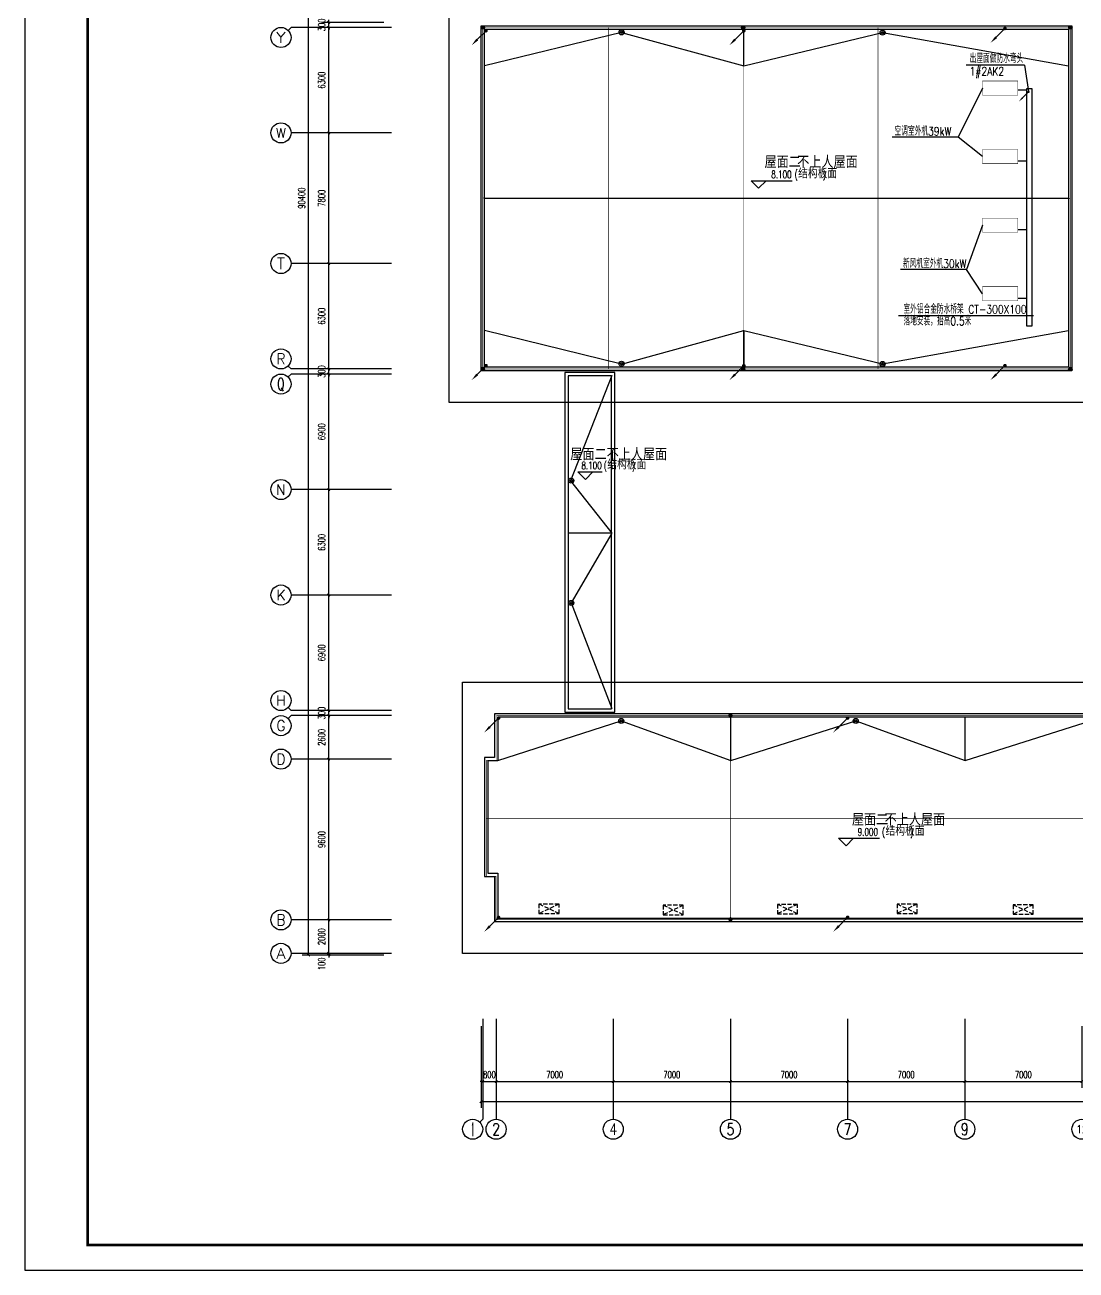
# Model space of a CAD drawing. Extents: x 0 to 302064749, y -59725395 to 1524223.
# Drawn here: x 2031892 to 2094695, y 1140473 to 1214837 of the extents above; entities that cross this region are included whole.
import ezdxf
from ezdxf.enums import TextEntityAlignment as Align

# ---------------------------------------------------------------- set-up
doc = ezdxf.new("R2010")
doc.units = 0
doc.header["$LTSCALE"] = 1000
doc.linetypes.add('DASH', pattern=[0.35, 0.25, -0.1])
for name, color, linetype in [('0-底图', 7, 'Continuous'), ('AXIS', 3, 'Continuous'), ('AXIS_TEXT', 7, 'Continuous'), ('BTTK', 7, 'Continuous'), ('BZ', 7, 'Continuous'), ('CABLETRAY', 4, 'Continuous'), ('DIM-动力', 3, 'Continuous'), ('DIM_ELEV', 3, 'Continuous'), ('EQUIP-动力', 3, 'Continuous'), ('EQUIP-箱柜', 3, 'Continuous'), ('LWIRE', 4, 'Continuous'), ('PUB_TEXT', 7, 'Continuous'), ('PUB_TITLE', 4, 'Continuous'), ('WIRE-接地', 4, 'Continuous'), ('WIRE-照明', 6, 'Continuous'), ('WIRE-避雷', 4, 'Continuous'), ('排水', 153, 'Continuous'), ('看线', 30, 'Continuous'), ('空调外机', 211, 'Continuous')]:
    doc.layers.add(name, color=color, linetype=linetype)
doc.styles.add('_TCH_AXIS', font='COMPLEX', dxfattribs={"bigfont": 'GBCBIG'})
doc.styles.add('_TCH_DIM', font='SIMPLEX', dxfattribs={"width": 0.8, "height": 5, "bigfont": 'HZTXT'})
doc.styles.add('_TEL_DIM', font='simplex.shx', dxfattribs={"width": 0.8, "height": 3.5, "bigfont": 'gbcbig.shx'})
doc.styles.add('A_DIM_T3', font='simplex.shx', dxfattribs={"width": 0.7, "bigfont": 'gbcbig.shx'})
doc.styles.add('COMPLEX', font='COMPLEX')
doc.styles.add('HZ(TK)', font='geniso.shx', dxfattribs={"width": 0.9, "bigfont": 'hztxt.shx'})
doc.styles.get("Standard").update_dxf_attribs({"font": 'geniso.shx', "bigfont": 'hztxt.shx'})
doc.styles.add('TG_LINETYPE', font='simplex.shx', dxfattribs={"width": 0.8, "height": 4.5, "bigfont": 'gbcbig.shx'})
doc.styles.add('TG_LINETYPE_THUND', font='simplex.shx', dxfattribs={"width": 0.8, "height": 5.5, "bigfont": 'gbcbig.shx'})
doc.linetypes.add('TG_×', pattern='A,2,0,["×",TG_LINETYPE_THUND,S=0.1,R=0,X=-0.23,Y=-0.21],0', length=2)
doc.linetypes.add('TG_接地', pattern='A,0.75,0,["/",TG_LINETYPE,S=0.05,R=-8.594367,X=-0.1,Y=-0.045],0.65,-0.13,0.13,-0.13', length=2)
doc.dimstyles.new('_TCH_ARCH&&150', dxfattribs={"dimtxt": 420, "dimasz": 150, "dimexe": 375, "dimexo": 450, "dimgap": 202.5, "dimtad": 1, "dimdec": 0, "dimzin": 0, "dimdsep": 46, "dimtxsty": 'A_DIM_T3', "dimblk": 'ARCHTICK', "dimcen": 0.09, "dimclrt": 7, "dimazin": 2, "dimtfac": 1, "dimtdec": 0, "dimtix": 1, "dimtmove": 2, "dimatfit": 3, "dimfxl": 150, "dimtolj": 1, "dimtzin": 0, "dimarcsym": 0})

# ---------------------------------------------------------------- blocks, each defined once
blk = doc.blocks.new('vhtemplate_2020年新竖式图框_A0')
at = {"layer": 'PUB_TITLE', "color": 7}
blk.add_lwpolyline([(0, 0), (1189, 0), (1189, 841), (0, 841)], close=True, dxfattribs=at)
at = {"layer": 'PUB_TITLE', "const_width": 1}
blk.add_lwpolyline([(25, 10), (1179, 10), (1179, 831), (25, 831)], close=True, dxfattribs=at)
at = {"layer": 'BTTK', "color": 4, "style": 'HZ(TK)', "width": 0.9}
for tag, p in [('合作单位', (1144, 743.5)), ('建设单位', (1144, 209.5)), ('工程名称', (1144, 176.5)), ('子项名称', (1154, 160)), ('图纸名称', (1144, 141))]:
    blk.add_attdef(tag, text='', height=3.5, dxfattribs=at).set_placement(p, align=Align.MIDDLE_CENTER)
for tag, p in [('注册证书号', (1156.5, 309.01)), ('注册印章号', (1156.5, 301.01)), ('设计号', (1154, 193)), ('图别', (1137.75, 34)), ('图号', (1170.25, 34)), ('版本号', (1137.75, 26)), ('日期', (1170.25, 26))]:
    blk.add_attdef(tag, text='', height=3.5, dxfattribs=at).set_placement(p, align=Align.MIDDLE)
blk = doc.blocks.new('$TelecSys$00000080')
for p, q in [((-0.7, -0.7), (0, 0)), ((0.104, 0.104), (0.104, 0.104)), ((-0.104, -0.104), (-0.104, -0.104))]:
    blk.add_line(p, q)
at = {"const_width": 0.142}
blk.add_lwpolyline([(0.071, 0, 1), (-0.071, 0, 1)], format="xyb", close=True, dxfattribs=at)
blk.add_solid([(-0.63, -0.77), (-0.77, -0.63), (-1.15, -1.15)])
at = {"width": 0.8, "flags": 9}
blk.add_attdef('A', (0, 0), '', height=0.00002, rotation=180, dxfattribs=at)
blk = doc.blocks.new('$TelecSys$00000079')
for p, q in [((0.7, 0.7), (0, 0)), ((0.104, 0.104), (0.104, 0.104)), ((-0.104, -0.104), (-0.104, -0.104))]:
    blk.add_line(p, q)
at = {"const_width": 0.142}
blk.add_lwpolyline([(-0.071, 0, 1), (0.071, 0, 1)], format="xyb", close=True, dxfattribs=at)
blk.add_solid([(0.63, 0.77), (0.77, 0.63), (1.15, 1.15)])
at = {"width": 0.8, "flags": 9}
blk.add_attdef('A', (0, 0), '', height=0.00002, dxfattribs=at)
blk = doc.blocks.new('$equip_U$00000192(DESKTOP-1KLGLJ7)')
blk.add_circle((0, 0), 0.208)
blk.add_point((0, 0))
for points in [[(-0.18, 0.1), (0.18, 0.1), (-0.21, 0), (0.21, 0)], [(-0.18, -0.1), (0.18, -0.1), (-0.21, 0), (0.21, 0)], [(-0.1, 0.18), (0.1, 0.18), (-0.18, 0.1), (0.18, 0.1)], [(0, 0.21), (0, 0.21), (-0.1, 0.18), (0.1, 0.18)], [(-0.1, -0.18), (0.1, -0.18), (-0.18, -0.1), (0.18, -0.1)], [(0, -0.21), (0, -0.21), (-0.1, -0.18), (0.1, -0.18)]]:
    blk.add_solid(points)
at = {"color": 7, "style": '_TEL_DIM', "flags": 1}
blk.add_attdef('A', text='', height=0.00002, dxfattribs=at).set_placement((0, 0), align=Align.MIDDLE_CENTER)
blk = doc.blocks.new('np')
at = {"layer": '排水'}
for radius in [150, 75]:
    blk.add_circle((345955, 781714), radius, dxfattribs=at)
blk = doc.blocks.new('_AXISO')
blk.add_circle((0, 0), 0.5)
at = {"layer": 'AXIS_TEXT', "style": 'COMPLEX', "width": 1.041667}
blk.add_attdef('A', text='', height=0.56, dxfattribs=at).set_placement((-0.25, -0.28), (0.25, -0.28), align=Align.FIT)
blk = doc.blocks.new('_ArchTick')
at = {"color": 0, "linetype": 'ByBlock', "const_width": 0.4}
blk.add_lwpolyline([(-0.5, -0.5), (0.5, 0.5)], dxfattribs=at)
blk = doc.blocks.new('*D705')
at = {"layer": 'AXIS', "color": 0, "lineweight": -2, "transparency": 16777216}
for p, q in [((1061746, -323890), (1061746, -328765)), ((1172946, -323890), (1172946, -328765)), ((1061746, -328390), (1172946, -328390))]:
    blk.add_line(p, q, dxfattribs=at)
at = {"layer": 'Defpoints', "color": 0, "transparency": 16777216}
for p in [(1061746, -323440), (1172946, -323440), (1172946, -328390)]:
    blk.add_point(p, dxfattribs=at)
at = {"layer": 'AXIS', "color": 0, "lineweight": -2, "transparency": 16777216, "xscale": 150, "yscale": 150, "zscale": 150, "rotation": 180}
blk.add_blockref('_ArchTick', (1061746, -328390), dxfattribs=at)
at = {"layer": 'AXIS', "color": 0, "lineweight": -2, "transparency": 16777216, "xscale": 150, "yscale": 150, "zscale": 150}
blk.add_blockref('_ArchTick', (1172946, -328390), dxfattribs=at)
at = {"layer": 'AXIS', "color": 7, "transparency": 16777216, "insert": (1117346, -327978), "char_height": 420, "attachment_point": 5, "style": 'A_DIM_T3'}
blk.add_mtext('\\A1;111200', dxfattribs=at)
blk = doc.blocks.new('*D707')
at = {"layer": 'AXIS', "color": 0, "lineweight": -2, "transparency": 16777216}
for p, q in [((1055944, -319536), (1052269, -319536)), ((1055944, -319636), (1052269, -319636)), ((1052644, -319536), (1052644, -319386)), ((1052644, -319636), (1052644, -319536)), ((1052644, -319636), (1052644, -319786))]:
    blk.add_line(p, q, dxfattribs=at)
at = {"layer": 'Defpoints', "color": 0, "transparency": 16777216}
for p in [(1052644, -319536), (1056394, -319536), (1056394, -319636)]:
    blk.add_point(p, dxfattribs=at)
at = {"layer": 'AXIS', "color": 0, "lineweight": -2, "transparency": 16777216, "xscale": 150, "yscale": 150, "zscale": 150}
for p, rotation in [((1052644, -319536), 270), ((1052644, -319636), 90)]:
    blk.add_blockref('_ArchTick', p, dxfattribs=dict(at, rotation=rotation))
at = {"layer": 'AXIS', "color": 7, "transparency": 16777216, "insert": (1052232, -320161), "char_height": 420, "attachment_point": 5, "rotation": 90, "style": 'A_DIM_T3'}
blk.add_mtext('\\A1;100', dxfattribs=at)
blk = doc.blocks.new('*D708')
at = {"layer": 'AXIS', "color": 0, "lineweight": -2, "transparency": 16777216}
for p, q in [((1055944, -317536), (1052269, -317536)), ((1052644, -319536), (1052644, -317536)), ((1055944, -319536), (1052269, -319536))]:
    blk.add_line(p, q, dxfattribs=at)
at = {"layer": 'Defpoints', "color": 0, "transparency": 16777216}
for p in [(1052644, -317536), (1056394, -317536), (1056394, -319536)]:
    blk.add_point(p, dxfattribs=at)
at = {"layer": 'AXIS', "color": 0, "lineweight": -2, "transparency": 16777216, "xscale": 150, "yscale": 150, "zscale": 150}
for p, rotation in [((1052644, -317536), 90), ((1052644, -319536), 270)]:
    blk.add_blockref('_ArchTick', p, dxfattribs=dict(at, rotation=rotation))
at = {"layer": 'AXIS', "color": 7, "transparency": 16777216, "insert": (1052232, -318536), "char_height": 420, "attachment_point": 5, "rotation": 90, "style": 'A_DIM_T3'}
blk.add_mtext('\\A1;2000', dxfattribs=at)
blk = doc.blocks.new('*D709')
at = {"layer": 'AXIS', "color": 0, "lineweight": -2, "transparency": 16777216}
for p, q in [((1055944, -307936), (1052269, -307936)), ((1052644, -317536), (1052644, -307936)), ((1055944, -317536), (1052269, -317536))]:
    blk.add_line(p, q, dxfattribs=at)
at = {"layer": 'Defpoints', "color": 0, "transparency": 16777216}
for p in [(1052644, -307936), (1056394, -307936), (1056394, -317536)]:
    blk.add_point(p, dxfattribs=at)
at = {"layer": 'AXIS', "color": 0, "lineweight": -2, "transparency": 16777216, "xscale": 150, "yscale": 150, "zscale": 150}
for p, rotation in [((1052644, -307936), 90), ((1052644, -317536), 270)]:
    blk.add_blockref('_ArchTick', p, dxfattribs=dict(at, rotation=rotation))
at = {"layer": 'AXIS', "color": 7, "transparency": 16777216, "insert": (1052232, -312736), "char_height": 420, "attachment_point": 5, "rotation": 90, "style": 'A_DIM_T3'}
blk.add_mtext('\\A1;9600', dxfattribs=at)
blk = doc.blocks.new('*D710')
at = {"layer": 'AXIS', "color": 0, "lineweight": -2, "transparency": 16777216}
for p, q in [((1055944, -305336), (1052269, -305336)), ((1052644, -307936), (1052644, -305336)), ((1055944, -307936), (1052269, -307936))]:
    blk.add_line(p, q, dxfattribs=at)
at = {"layer": 'Defpoints', "color": 0, "transparency": 16777216}
for p in [(1052644, -305336), (1056394, -305336), (1056394, -307936)]:
    blk.add_point(p, dxfattribs=at)
at = {"layer": 'AXIS', "color": 0, "lineweight": -2, "transparency": 16777216, "xscale": 150, "yscale": 150, "zscale": 150}
for p, rotation in [((1052644, -305336), 90), ((1052644, -307936), 270)]:
    blk.add_blockref('_ArchTick', p, dxfattribs=dict(at, rotation=rotation))
at = {"layer": 'AXIS', "color": 7, "transparency": 16777216, "insert": (1052232, -306636), "char_height": 420, "attachment_point": 5, "rotation": 90, "style": 'A_DIM_T3'}
blk.add_mtext('\\A1;2600', dxfattribs=at)
blk = doc.blocks.new('*D711')
at = {"layer": 'AXIS', "color": 0, "lineweight": -2, "transparency": 16777216}
for p, q in [((1052644, -305036), (1052644, -304886)), ((1055944, -305036), (1052269, -305036)), ((1055944, -305336), (1052269, -305336)), ((1052644, -305336), (1052644, -305036)), ((1052644, -305336), (1052644, -305486))]:
    blk.add_line(p, q, dxfattribs=at)
at = {"layer": 'Defpoints', "color": 0, "transparency": 16777216}
for p in [(1052644, -305036), (1056394, -305036), (1056394, -305336)]:
    blk.add_point(p, dxfattribs=at)
at = {"layer": 'AXIS', "color": 0, "lineweight": -2, "transparency": 16777216, "xscale": 150, "yscale": 150, "zscale": 150}
for p, rotation in [((1052644, -305036), 270), ((1052644, -305336), 90)]:
    blk.add_blockref('_ArchTick', p, dxfattribs=dict(at, rotation=rotation))
at = {"layer": 'AXIS', "color": 7, "transparency": 16777216, "insert": (1052232, -305186), "char_height": 420, "attachment_point": 5, "rotation": 90, "style": 'A_DIM_T3'}
blk.add_mtext('\\A1;300', dxfattribs=at)
blk = doc.blocks.new('*D712')
at = {"layer": 'AXIS', "color": 0, "lineweight": -2, "transparency": 16777216}
for p, q in [((1055944, -298136), (1052269, -298136)), ((1052644, -305036), (1052644, -298136)), ((1055944, -305036), (1052269, -305036))]:
    blk.add_line(p, q, dxfattribs=at)
at = {"layer": 'Defpoints', "color": 0, "transparency": 16777216}
for p in [(1052644, -298136), (1056394, -298136), (1056394, -305036)]:
    blk.add_point(p, dxfattribs=at)
at = {"layer": 'AXIS', "color": 0, "lineweight": -2, "transparency": 16777216, "xscale": 150, "yscale": 150, "zscale": 150}
for p, rotation in [((1052644, -298136), 90), ((1052644, -305036), 270)]:
    blk.add_blockref('_ArchTick', p, dxfattribs=dict(at, rotation=rotation))
at = {"layer": 'AXIS', "color": 7, "transparency": 16777216, "insert": (1052232, -301586), "char_height": 420, "attachment_point": 5, "rotation": 90, "style": 'A_DIM_T3'}
blk.add_mtext('\\A1;6900', dxfattribs=at)
blk = doc.blocks.new('*D713')
at = {"layer": 'AXIS', "color": 0, "lineweight": -2, "transparency": 16777216}
for p, q in [((1055944, -291836), (1052269, -291836)), ((1052644, -298136), (1052644, -291836)), ((1055944, -298136), (1052269, -298136))]:
    blk.add_line(p, q, dxfattribs=at)
at = {"layer": 'Defpoints', "color": 0, "transparency": 16777216}
for p in [(1052644, -291836), (1056394, -291836), (1056394, -298136)]:
    blk.add_point(p, dxfattribs=at)
at = {"layer": 'AXIS', "color": 0, "lineweight": -2, "transparency": 16777216, "xscale": 150, "yscale": 150, "zscale": 150}
for p, rotation in [((1052644, -291836), 90), ((1052644, -298136), 270)]:
    blk.add_blockref('_ArchTick', p, dxfattribs=dict(at, rotation=rotation))
at = {"layer": 'AXIS', "color": 7, "transparency": 16777216, "insert": (1052232, -294986), "char_height": 420, "attachment_point": 5, "rotation": 90, "style": 'A_DIM_T3'}
blk.add_mtext('\\A1;6300', dxfattribs=at)
blk = doc.blocks.new('*D714')
at = {"layer": 'AXIS', "color": 0, "lineweight": -2, "transparency": 16777216}
for p, q in [((1055944, -284936), (1052269, -284936)), ((1052644, -291836), (1052644, -284936)), ((1055944, -291836), (1052269, -291836))]:
    blk.add_line(p, q, dxfattribs=at)
at = {"layer": 'Defpoints', "color": 0, "transparency": 16777216}
for p in [(1052644, -284936), (1056394, -284936), (1056394, -291836)]:
    blk.add_point(p, dxfattribs=at)
at = {"layer": 'AXIS', "color": 0, "lineweight": -2, "transparency": 16777216, "xscale": 150, "yscale": 150, "zscale": 150}
for p, rotation in [((1052644, -284936), 90), ((1052644, -291836), 270)]:
    blk.add_blockref('_ArchTick', p, dxfattribs=dict(at, rotation=rotation))
at = {"layer": 'AXIS', "color": 7, "transparency": 16777216, "insert": (1052232, -288386), "char_height": 420, "attachment_point": 5, "rotation": 90, "style": 'A_DIM_T3'}
blk.add_mtext('\\A1;6900', dxfattribs=at)
blk = doc.blocks.new('*D715')
at = {"layer": 'AXIS', "color": 0, "lineweight": -2, "transparency": 16777216}
for p, q in [((1055944, -284636), (1052269, -284636)), ((1052644, -284636), (1052644, -284486)), ((1052644, -284936), (1052644, -284636)), ((1055944, -284936), (1052269, -284936)), ((1052644, -284936), (1052644, -285086))]:
    blk.add_line(p, q, dxfattribs=at)
at = {"layer": 'Defpoints', "color": 0, "transparency": 16777216}
for p in [(1052644, -284636), (1056394, -284636), (1056394, -284936)]:
    blk.add_point(p, dxfattribs=at)
at = {"layer": 'AXIS', "color": 0, "lineweight": -2, "transparency": 16777216, "xscale": 150, "yscale": 150, "zscale": 150}
for p, rotation in [((1052644, -284636), 270), ((1052644, -284936), 90)]:
    blk.add_blockref('_ArchTick', p, dxfattribs=dict(at, rotation=rotation))
at = {"layer": 'AXIS', "color": 7, "transparency": 16777216, "insert": (1052232, -284786), "char_height": 420, "attachment_point": 5, "rotation": 90, "style": 'A_DIM_T3'}
blk.add_mtext('\\A1;300', dxfattribs=at)
blk = doc.blocks.new('*D716')
at = {"layer": 'AXIS', "color": 0, "lineweight": -2, "transparency": 16777216}
for p, q in [((1055944, -278336), (1052269, -278336)), ((1052644, -284636), (1052644, -278336)), ((1055944, -284636), (1052269, -284636))]:
    blk.add_line(p, q, dxfattribs=at)
at = {"layer": 'Defpoints', "color": 0, "transparency": 16777216}
for p in [(1052644, -278336), (1056394, -278336), (1056394, -284636)]:
    blk.add_point(p, dxfattribs=at)
at = {"layer": 'AXIS', "color": 0, "lineweight": -2, "transparency": 16777216, "xscale": 150, "yscale": 150, "zscale": 150}
for p, rotation in [((1052644, -278336), 90), ((1052644, -284636), 270)]:
    blk.add_blockref('_ArchTick', p, dxfattribs=dict(at, rotation=rotation))
at = {"layer": 'AXIS', "color": 7, "transparency": 16777216, "insert": (1052232, -281486), "char_height": 420, "attachment_point": 5, "rotation": 90, "style": 'A_DIM_T3'}
blk.add_mtext('\\A1;6300', dxfattribs=at)
blk = doc.blocks.new('*D717')
at = {"layer": 'AXIS', "color": 0, "lineweight": -2, "transparency": 16777216}
for p, q in [((1055944, -270536), (1052269, -270536)), ((1052644, -278336), (1052644, -270536)), ((1055944, -278336), (1052269, -278336))]:
    blk.add_line(p, q, dxfattribs=at)
at = {"layer": 'Defpoints', "color": 0, "transparency": 16777216}
for p in [(1052644, -270536), (1056394, -270536), (1056394, -278336)]:
    blk.add_point(p, dxfattribs=at)
at = {"layer": 'AXIS', "color": 0, "lineweight": -2, "transparency": 16777216, "xscale": 150, "yscale": 150, "zscale": 150}
for p, rotation in [((1052644, -270536), 90), ((1052644, -278336), 270)]:
    blk.add_blockref('_ArchTick', p, dxfattribs=dict(at, rotation=rotation))
at = {"layer": 'AXIS', "color": 7, "transparency": 16777216, "insert": (1052232, -274436), "char_height": 420, "attachment_point": 5, "rotation": 90, "style": 'A_DIM_T3'}
blk.add_mtext('\\A1;7800', dxfattribs=at)
blk = doc.blocks.new('*D718')
at = {"layer": 'AXIS', "color": 0, "lineweight": -2, "transparency": 16777216}
for p, q in [((1055944, -264236), (1052269, -264236)), ((1052644, -270536), (1052644, -264236)), ((1055944, -270536), (1052269, -270536))]:
    blk.add_line(p, q, dxfattribs=at)
at = {"layer": 'Defpoints', "color": 0, "transparency": 16777216}
for p in [(1052644, -264236), (1056394, -264236), (1056394, -270536)]:
    blk.add_point(p, dxfattribs=at)
at = {"layer": 'AXIS', "color": 0, "lineweight": -2, "transparency": 16777216, "xscale": 150, "yscale": 150, "zscale": 150}
for p, rotation in [((1052644, -264236), 90), ((1052644, -270536), 270)]:
    blk.add_blockref('_ArchTick', p, dxfattribs=dict(at, rotation=rotation))
at = {"layer": 'AXIS', "color": 7, "transparency": 16777216, "insert": (1052232, -267386), "char_height": 420, "attachment_point": 5, "rotation": 90, "style": 'A_DIM_T3'}
blk.add_mtext('\\A1;6300', dxfattribs=at)
blk = doc.blocks.new('*D719')
at = {"layer": 'AXIS', "color": 0, "lineweight": -2, "transparency": 16777216}
for p, q in [((1055944, -263936), (1052269, -263936)), ((1052644, -263936), (1052644, -263786)), ((1052644, -264236), (1052644, -263936)), ((1055944, -264236), (1052269, -264236)), ((1052644, -264236), (1052644, -264386))]:
    blk.add_line(p, q, dxfattribs=at)
at = {"layer": 'Defpoints', "color": 0, "transparency": 16777216}
for p in [(1052644, -263936), (1056394, -263936), (1056394, -264236)]:
    blk.add_point(p, dxfattribs=at)
at = {"layer": 'AXIS', "color": 0, "lineweight": -2, "transparency": 16777216, "xscale": 150, "yscale": 150, "zscale": 150}
for p, rotation in [((1052644, -263936), 270), ((1052644, -264236), 90)]:
    blk.add_blockref('_ArchTick', p, dxfattribs=dict(at, rotation=rotation))
at = {"layer": 'AXIS', "color": 7, "transparency": 16777216, "insert": (1052232, -264086), "char_height": 420, "attachment_point": 5, "rotation": 90, "style": 'A_DIM_T3'}
blk.add_mtext('\\A1;300', dxfattribs=at)
blk = doc.blocks.new('*D729')
at = {"layer": 'AXIS', "color": 0, "lineweight": -2, "transparency": 16777216}
for p, q in [((1055944, -229236), (1051069, -229236)), ((1051444, -319636), (1051444, -229236)), ((1055944, -319636), (1051069, -319636))]:
    blk.add_line(p, q, dxfattribs=at)
at = {"layer": 'Defpoints', "color": 0, "transparency": 16777216}
for p in [(1051444, -229236), (1056394, -229236), (1056394, -319636)]:
    blk.add_point(p, dxfattribs=at)
at = {"layer": 'AXIS', "color": 0, "lineweight": -2, "transparency": 16777216, "xscale": 150, "yscale": 150, "zscale": 150}
for p, rotation in [((1051444, -229236), 90), ((1051444, -319636), 270)]:
    blk.add_blockref('_ArchTick', p, dxfattribs=dict(at, rotation=rotation))
at = {"layer": 'AXIS', "color": 7, "transparency": 16777216, "insert": (1051032, -274436), "char_height": 420, "attachment_point": 5, "rotation": 90, "style": 'A_DIM_T3'}
blk.add_mtext('\\A1;90400', dxfattribs=at)
blk = doc.blocks.new('*D754')
at = {"layer": 'AXIS', "color": 0, "lineweight": -2, "transparency": 16777216}
for p, q in [((1061846, -323890), (1061846, -327565)), ((1062646, -323890), (1062646, -327565)), ((1061846, -327190), (1061696, -327190)), ((1061846, -327190), (1062646, -327190)), ((1062646, -327190), (1062796, -327190))]:
    blk.add_line(p, q, dxfattribs=at)
at = {"layer": 'Defpoints', "color": 0, "transparency": 16777216}
for p in [(1061846, -323440), (1062646, -323440), (1062646, -327190)]:
    blk.add_point(p, dxfattribs=at)
at = {"layer": 'AXIS', "color": 0, "lineweight": -2, "transparency": 16777216, "xscale": 150, "yscale": 150, "zscale": 150}
blk.add_blockref('_ArchTick', (1061846, -327190), dxfattribs=at)
at = {"layer": 'AXIS', "color": 0, "lineweight": -2, "transparency": 16777216, "xscale": 150, "yscale": 150, "zscale": 150, "rotation": 180}
blk.add_blockref('_ArchTick', (1062646, -327190), dxfattribs=at)
at = {"layer": 'AXIS', "color": 7, "transparency": 16777216, "insert": (1062246, -326778), "char_height": 420, "attachment_point": 5, "style": 'A_DIM_T3'}
blk.add_mtext('\\A1;800', dxfattribs=at)
blk = doc.blocks.new('*D755')
at = {"layer": 'AXIS', "color": 0, "lineweight": -2, "transparency": 16777216}
for p, q in [((1062646, -323890), (1062646, -327565)), ((1069646, -323890), (1069646, -327565)), ((1062646, -327190), (1069646, -327190))]:
    blk.add_line(p, q, dxfattribs=at)
at = {"layer": 'Defpoints', "color": 0, "transparency": 16777216}
for p in [(1062646, -323440), (1069646, -323440), (1069646, -327190)]:
    blk.add_point(p, dxfattribs=at)
at = {"layer": 'AXIS', "color": 0, "lineweight": -2, "transparency": 16777216, "xscale": 150, "yscale": 150, "zscale": 150, "rotation": 180}
blk.add_blockref('_ArchTick', (1062646, -327190), dxfattribs=at)
at = {"layer": 'AXIS', "color": 0, "lineweight": -2, "transparency": 16777216, "xscale": 150, "yscale": 150, "zscale": 150}
blk.add_blockref('_ArchTick', (1069646, -327190), dxfattribs=at)
at = {"layer": 'AXIS', "color": 7, "transparency": 16777216, "insert": (1066146, -326778), "char_height": 420, "attachment_point": 5, "style": 'A_DIM_T3'}
blk.add_mtext('\\A1;7000', dxfattribs=at)
blk = doc.blocks.new('*D756')
at = {"layer": 'AXIS', "color": 0, "lineweight": -2, "transparency": 16777216}
for p, q in [((1069646, -323890), (1069646, -327565)), ((1076646, -323890), (1076646, -327565)), ((1069646, -327190), (1076646, -327190))]:
    blk.add_line(p, q, dxfattribs=at)
at = {"layer": 'Defpoints', "color": 0, "transparency": 16777216}
for p in [(1069646, -323440), (1076646, -323440), (1076646, -327190)]:
    blk.add_point(p, dxfattribs=at)
at = {"layer": 'AXIS', "color": 0, "lineweight": -2, "transparency": 16777216, "xscale": 150, "yscale": 150, "zscale": 150, "rotation": 180}
blk.add_blockref('_ArchTick', (1069646, -327190), dxfattribs=at)
at = {"layer": 'AXIS', "color": 0, "lineweight": -2, "transparency": 16777216, "xscale": 150, "yscale": 150, "zscale": 150}
blk.add_blockref('_ArchTick', (1076646, -327190), dxfattribs=at)
at = {"layer": 'AXIS', "color": 7, "transparency": 16777216, "insert": (1073146, -326778), "char_height": 420, "attachment_point": 5, "style": 'A_DIM_T3'}
blk.add_mtext('\\A1;7000', dxfattribs=at)
blk = doc.blocks.new('*D757')
at = {"layer": 'AXIS', "color": 0, "lineweight": -2, "transparency": 16777216}
for p, q in [((1076646, -323890), (1076646, -327565)), ((1083646, -323890), (1083646, -327565)), ((1076646, -327190), (1083646, -327190))]:
    blk.add_line(p, q, dxfattribs=at)
at = {"layer": 'Defpoints', "color": 0, "transparency": 16777216}
for p in [(1076646, -323440), (1083646, -323440), (1083646, -327190)]:
    blk.add_point(p, dxfattribs=at)
at = {"layer": 'AXIS', "color": 0, "lineweight": -2, "transparency": 16777216, "xscale": 150, "yscale": 150, "zscale": 150, "rotation": 180}
blk.add_blockref('_ArchTick', (1076646, -327190), dxfattribs=at)
at = {"layer": 'AXIS', "color": 0, "lineweight": -2, "transparency": 16777216, "xscale": 150, "yscale": 150, "zscale": 150}
blk.add_blockref('_ArchTick', (1083646, -327190), dxfattribs=at)
at = {"layer": 'AXIS', "color": 7, "transparency": 16777216, "insert": (1080146, -326778), "char_height": 420, "attachment_point": 5, "style": 'A_DIM_T3'}
blk.add_mtext('\\A1;7000', dxfattribs=at)
blk = doc.blocks.new('*D758')
at = {"layer": 'AXIS', "color": 0, "lineweight": -2, "transparency": 16777216}
for p, q in [((1083646, -323890), (1083646, -327565)), ((1090646, -323890), (1090646, -327565)), ((1083646, -327190), (1090646, -327190))]:
    blk.add_line(p, q, dxfattribs=at)
at = {"layer": 'Defpoints', "color": 0, "transparency": 16777216}
for p in [(1083646, -323440), (1090646, -323440), (1090646, -327190)]:
    blk.add_point(p, dxfattribs=at)
at = {"layer": 'AXIS', "color": 0, "lineweight": -2, "transparency": 16777216, "xscale": 150, "yscale": 150, "zscale": 150, "rotation": 180}
blk.add_blockref('_ArchTick', (1083646, -327190), dxfattribs=at)
at = {"layer": 'AXIS', "color": 0, "lineweight": -2, "transparency": 16777216, "xscale": 150, "yscale": 150, "zscale": 150}
blk.add_blockref('_ArchTick', (1090646, -327190), dxfattribs=at)
at = {"layer": 'AXIS', "color": 7, "transparency": 16777216, "insert": (1087146, -326778), "char_height": 420, "attachment_point": 5, "style": 'A_DIM_T3'}
blk.add_mtext('\\A1;7000', dxfattribs=at)
blk = doc.blocks.new('*D759')
at = {"layer": 'AXIS', "color": 0, "lineweight": -2, "transparency": 16777216}
for p, q in [((1090646, -323890), (1090646, -327565)), ((1097646, -323890), (1097646, -327565)), ((1090646, -327190), (1097646, -327190))]:
    blk.add_line(p, q, dxfattribs=at)
at = {"layer": 'Defpoints', "color": 0, "transparency": 16777216}
for p in [(1090646, -323440), (1097646, -323440), (1097646, -327190)]:
    blk.add_point(p, dxfattribs=at)
at = {"layer": 'AXIS', "color": 0, "lineweight": -2, "transparency": 16777216, "xscale": 150, "yscale": 150, "zscale": 150, "rotation": 180}
blk.add_blockref('_ArchTick', (1090646, -327190), dxfattribs=at)
at = {"layer": 'AXIS', "color": 0, "lineweight": -2, "transparency": 16777216, "xscale": 150, "yscale": 150, "zscale": 150}
blk.add_blockref('_ArchTick', (1097646, -327190), dxfattribs=at)
at = {"layer": 'AXIS', "color": 7, "transparency": 16777216, "insert": (1094146, -326778), "char_height": 420, "attachment_point": 5, "style": 'A_DIM_T3'}
blk.add_mtext('\\A1;7000', dxfattribs=at)
blk = doc.blocks.new('dfhgfhg')
at = {"layer": 'AXIS'}
for p, q in [((1050218.4, -264412), (1050394.2, -264236.2)), ((1056394.2, -264236.2), (1050394.2, -264236.2)), ((1056394.2, -270536.2), (1050394.2, -270536.2)), ((1056394.2, -278336.2), (1050394.2, -278336.2)), ((1050218.4, -284460.5), (1050394.2, -284636.2)), ((1056394.2, -284636.2), (1050394.2, -284636.2)), ((1050218.4, -285112), (1050394.2, -284936.2)), ((1056394.2, -284936.2), (1050394.2, -284936.2)), ((1056394.2, -291836.2), (1050394.2, -291836.2)), ((1056394.2, -298136.2), (1050394.2, -298136.2)), ((1050218.4, -304860.5), (1050394.2, -305036.2)), ((1050218.4, -305512), (1050394.2, -305336.2)), ((1056394.2, -305036.2), (1050394.2, -305036.2)), ((1056394.2, -305336.2), (1050394.2, -305336.2)), ((1056394.2, -307936.2), (1050394.2, -307936.2)), ((1056394.2, -317536.2), (1050394.2, -317536.2)), ((1056394.2, -319536.2), (1050394.2, -319536.2)), ((1061846, -323440.3), (1061846, -329440.3)), ((1062646, -323440.3), (1062646, -329440.3)), ((1069646, -323440.3), (1069646, -329440.3)), ((1076646, -323440.3), (1076646, -329440.3)), ((1083646, -323440.3), (1083646, -329440.3)), ((1090646, -323440.3), (1090646, -329440.3)), ((1061670.2, -329616.1), (1061846, -329440.3))]:
    blk.add_line(p, q, dxfattribs=at)
at = {"layer": 'DIM_ELEV'}
for p, q in [((1078329.8, -273845.3), (1077879.8, -273395.3)), ((1077879.8, -273395.3), (1080330.8, -273395.3)), ((1078329.8, -273845.3), (1078779.8, -273395.3)), ((1067982.2, -291232.2), (1067532.2, -290782.2)), ((1067532.2, -290782.2), (1068988, -290782.2)), ((1067982.2, -291232.2), (1068432.2, -290782.2)), ((1083551.4, -313115.5), (1083101.4, -312665.5)), ((1083101.4, -312665.5), (1085552.4, -312665.5)), ((1083551.4, -313115.5), (1084001.4, -312665.5))]:
    blk.add_line(p, q, dxfattribs=at)
at = {"layer": '排水'}
for p, q in [((1070144.5, -264533.5), (1061946, -266533.5)), ((1070144.5, -264533.5), (1077454.5, -266533.5)), ((1077454.5, -266533.5), (1077454.5, -264336.2)), ((1077454.5, -266533.5), (1085738.7, -264545.9)), ((1085738.7, -264545.9), (1096846, -266533.5)), ((1061946, -274436.2), (1096846, -274436.2)), ((1070144.5, -284338.9), (1061946, -282338.9)), ((1070144.5, -284338.9), (1077454.5, -282338.9)), ((1077454.5, -282338.9), (1085738.7, -284326.5)), ((1077454.5, -282338.9), (1077454.5, -284536.2)), ((1085738.7, -284326.5), (1096846, -282338.9)), ((1069551.2, -285015.3), (1067091.8, -291313.7)), ((1067091.8, -291313.7), (1069551.2, -294436.5)), ((1069546, -294445.5), (1066946, -294445.5)), ((1069551.2, -294436.5), (1067137.5, -298608.3)), ((1067137.5, -298608.3), (1069551.2, -304915.3)), ((1076667.1, -308011.2), (1076667.1, -305436.2)), ((1090676, -308011.2), (1090676, -305436.2))]:
    blk.add_line(p, q, dxfattribs=at)
blk.add_lwpolyline([(1062746, -308011.2), (1070121.6, -305653.6), (1076667.1, -308011.2), (1084133.6, -305653.6), (1090676, -308011.2), (1098152.2, -305653.6), (1102612.8, -308011.2), (1107348.6, -305653.6), (1116346, -309451.2)], dxfattribs=at)
at = {"layer": '看线'}
for points in [[(1059846, -262236.2), (1098946, -262236.2), (1098946, -286636.2), (1059846, -286636.2)], [(1061746, -264136.2), (1097046, -264136.2), (1097046, -284736.2), (1061746, -284736.2)], [(1061946, -264336.2), (1096846, -264336.2), (1096846, -284536.2), (1061946, -284536.2)], [(1069746, -284836.2), (1066746, -284836.2), (1066746, -297836.2), (1066746, -305136.2), (1069746, -305136.2), (1069746, -297836.2)], [(1069546, -285036.2), (1066946, -285036.2), (1066946, -297836.2), (1066946, -304936.2), (1069546, -304936.2), (1069546, -297836.2)], [(1116346, -309475.6), (1116346, -305436.2), (1069746, -305436.2), (1066748.2, -305436.2), (1062746, -305436.2), (1062746, -308036.2), (1062146, -308036.2), (1062146, -314736.2), (1062746, -314736.2), (1062746, -317436.2), (1107946, -317436.2), (1107946, -309477)]]:
    blk.add_lwpolyline(points, close=True, dxfattribs=at)
for points in [[(1110046, -307976.2), (1110046, -319536.2), (1060646, -319536.2), (1060646, -316836.2), (1060646, -316836.2), (1060646, -305936.2), (1060646, -305936.2), (1060646, -303336.2), (1110046, -303336.2), (1110046, -306636.2)], [(1116546, -305236.2), (1069746, -305236.2), (1066748.2, -305236.2), (1062546, -305236.2), (1062546, -307836.2), (1061946, -307836.2), (1061946, -314936.2), (1062546, -314936.2), (1062546, -317636.2), (1108146, -317636.2), (1108146, -309676.9), (1116546, -309675.5)]]:
    blk.add_lwpolyline(points, dxfattribs=at)
at = {"layer": '空调外机', "linetype": 'DASH'}
for p, q in [((1066408.5, -316593.5), (1065208.5, -317156)), ((1066408.5, -317156), (1065208.5, -316593.5)), ((1073827.1, -316666.1), (1072627.1, -317228.6)), ((1073827.1, -317228.6), (1072627.1, -316666.1)), ((1080648.4, -316608.3), (1079448.4, -317170.8)), ((1080648.4, -317170.8), (1079448.4, -316608.3)), ((1087798.8, -316593), (1086598.8, -317155.5)), ((1087798.8, -317155.5), (1086598.8, -316593)), ((1094735.9, -316637.9), (1093535.9, -317200.4)), ((1094735.9, -317200.4), (1093535.9, -316637.9))]:
    blk.add_line(p, q, dxfattribs=at)
for points in [[(1066408.5, -316593.5), (1065208.5, -316593.5), (1065208.5, -317156), (1066408.5, -317156)], [(1073827.1, -316666.1), (1072627.1, -316666.1), (1072627.1, -317228.6), (1073827.1, -317228.6)], [(1080648.4, -316608.3), (1079448.4, -316608.3), (1079448.4, -317170.8), (1080648.4, -317170.8)], [(1087798.8, -316593), (1086598.8, -316593), (1086598.8, -317155.5), (1087798.8, -317155.5)], [(1094735.9, -316637.9), (1093535.9, -316637.9), (1093535.9, -317200.4), (1094735.9, -317200.4)]]:
    blk.add_lwpolyline(points, close=True, dxfattribs=at)
at = {"layer": 'AXIS'}
ref = blk.add_blockref('_AXISO', (1049794.2, -264836.2), dxfattribs=dict(at, xscale=1200, yscale=1200, zscale=1200))
ref.add_attrib('A', 'Y', dxfattribs={"layer": 'AXIS_TEXT', "height": 622.9, "style": '_TCH_AXIS'}).set_placement((1049512.4, -265147.7), (1050076, -265147.7), align=Align.FIT)
ref = blk.add_blockref('_AXISO', (1049794.2, -270536.2), dxfattribs=dict(at, xscale=1200, yscale=1200, zscale=1200))
ref.add_attrib('A', 'W', dxfattribs={"layer": 'AXIS_TEXT', "height": 580, "style": '_TCH_AXIS'}).set_placement((1049490.4, -270826.2), (1050098, -270826.2), align=Align.FIT)
ref = blk.add_blockref('_AXISO', (1049794.2, -278336.2), dxfattribs=dict(at, xscale=1200, yscale=1200, zscale=1200))
ref.add_attrib('A', 'T', dxfattribs={"layer": 'AXIS_TEXT', "height": 683.5, "style": '_TCH_AXIS'}).set_placement((1049550.1, -278678), (1050038.3, -278678), align=Align.FIT)
ref = blk.add_blockref('_AXISO', (1049794.2, -284036.2), dxfattribs=dict(at, xscale=1200, yscale=1200, zscale=1200))
ref.add_attrib('A', 'R', dxfattribs={"layer": 'AXIS_TEXT', "height": 637.8, "style": '_TCH_AXIS'}).set_placement((1049520.8, -284355.1), (1050067.5, -284355.1), align=Align.FIT)
ref = blk.add_blockref('_AXISO', (1049794.2, -285536.2), dxfattribs=dict(at, xscale=1200, yscale=1200, zscale=1200))
ref.add_attrib('A', 'Q', dxfattribs={"layer": 'AXIS_TEXT', "height": 715.4, "style": '_TCH_AXIS', "width": 0.807692}).set_placement((1049574.1, -285893.9), (1050014.3, -285893.9), align=Align.FIT)
ref = blk.add_blockref('_AXISO', (1049794.2, -291836.2), dxfattribs=dict(at, xscale=1200, yscale=1200, zscale=1200))
ref.add_attrib('A', 'N', dxfattribs={"layer": 'AXIS_TEXT', "height": 622.9, "style": '_TCH_AXIS'}).set_placement((1049512.4, -292147.7), (1050076, -292147.7), align=Align.FIT)
ref = blk.add_blockref('_AXISO', (1049794.2, -298136.2), dxfattribs=dict(at, xscale=1200, yscale=1200, zscale=1200))
ref.add_attrib('A', 'K', dxfattribs={"layer": 'AXIS_TEXT', "height": 622.9, "style": '_TCH_AXIS'}).set_placement((1049512.4, -298447.7), (1050076, -298447.7), align=Align.FIT)
ref = blk.add_blockref('_AXISO', (1049794.2, -304436.2), dxfattribs=dict(at, xscale=1200, yscale=1200, zscale=1200))
ref.add_attrib('A', 'H', dxfattribs={"layer": 'AXIS_TEXT', "height": 608.3, "style": '_TCH_AXIS'}).set_placement((1049504.5, -304740.4), (1050083.8, -304740.4), align=Align.FIT)
ref = blk.add_blockref('_AXISO', (1049794.2, -305936.2), dxfattribs=dict(at, xscale=1200, yscale=1200, zscale=1200))
ref.add_attrib('A', 'G', dxfattribs={"layer": 'AXIS_TEXT', "height": 637.8, "style": '_TCH_AXIS'}).set_placement((1049520.8, -306255.1), (1050067.5, -306255.1), align=Align.FIT)
ref = blk.add_blockref('_AXISO', (1049794.2, -307936.2), dxfattribs=dict(at, xscale=1200, yscale=1200, zscale=1200))
ref.add_attrib('A', 'D', dxfattribs={"layer": 'AXIS_TEXT', "height": 652.9, "style": '_TCH_AXIS'}).set_placement((1049529.9, -308262.7), (1050058.4, -308262.7), align=Align.FIT)
ref = blk.add_blockref('_AXISO', (1049794.2, -317536.2), dxfattribs=dict(at, xscale=1200, yscale=1200, zscale=1200))
ref.add_attrib('A', 'B', dxfattribs={"layer": 'AXIS_TEXT', "height": 652.9, "style": '_TCH_AXIS'}).set_placement((1049529.9, -317862.7), (1050058.4, -317862.7), align=Align.FIT)
ref = blk.add_blockref('_AXISO', (1049794.2, -319536.2), dxfattribs=dict(at, xscale=1200, yscale=1200, zscale=1200))
ref.add_attrib('A', 'A', dxfattribs={"layer": 'AXIS_TEXT', "height": 637.8, "style": '_TCH_AXIS'}).set_placement((1049520.8, -319855.1), (1050067.5, -319855.1), align=Align.FIT)
ref = blk.add_blockref('_AXISO', (1061246, -330040.3), dxfattribs=dict(at, xscale=1200, yscale=1200, zscale=1200))
ref.add_attrib('A', '1', dxfattribs={"layer": 'AXIS_TEXT', "height": 817.2, "style": '_TCH_AXIS', "width": 0.555556}).set_placement((1061148.7, -330448.9), (1061343.2, -330448.9), align=Align.FIT)
ref = blk.add_blockref('_AXISO', (1062646, -330040.3), dxfattribs=dict(at, xscale=1200, yscale=1200, zscale=1200))
ref.add_attrib('A', '2', dxfattribs={"layer": 'AXIS_TEXT', "height": 698.9, "style": '_TCH_AXIS'}).set_placement((1062413, -330389.8), (1062878.9, -330389.8), align=Align.FIT)
ref = blk.add_blockref('_AXISO', (1069646, -330040.3), dxfattribs=dict(at, xscale=1200, yscale=1200, zscale=1200))
ref.add_attrib('A', '4', dxfattribs={"layer": 'AXIS_TEXT', "height": 683.5, "style": '_TCH_AXIS', "width": 0.9375}).set_placement((1069401.8, -330382.1), (1069890.1, -330382.1), align=Align.FIT)
ref = blk.add_blockref('_AXISO', (1076646, -330040.3), dxfattribs=dict(at, xscale=1200, yscale=1200, zscale=1200))
ref.add_attrib('A', '5', dxfattribs={"layer": 'AXIS_TEXT', "height": 698.9, "style": '_TCH_AXIS'}).set_placement((1076413, -330389.8), (1076878.9, -330389.8), align=Align.FIT)
ref = blk.add_blockref('_AXISO', (1083646, -330040.3), dxfattribs=dict(at, xscale=1200, yscale=1200, zscale=1200))
ref.add_attrib('A', '7', dxfattribs={"layer": 'AXIS_TEXT', "height": 698.9, "style": '_TCH_AXIS'}).set_placement((1083413, -330389.8), (1083878.9, -330389.8), align=Align.FIT)
ref = blk.add_blockref('_AXISO', (1090646, -330040.3), dxfattribs=dict(at, xscale=1200, yscale=1200, zscale=1200))
ref.add_attrib('A', '9', dxfattribs={"layer": 'AXIS_TEXT', "height": 714.2, "style": '_TCH_AXIS', "width": 0.928571}).set_placement((1090424.9, -330397.5), (1090867, -330397.5), align=Align.FIT)
ref = blk.add_blockref('_AXISO', (1097646, -330040.3), dxfattribs=dict(at, xscale=1200, yscale=1200, zscale=1200))
ref.add_attrib('A', '12', dxfattribs={"layer": 'AXIS_TEXT', "height": 481.71, "style": '_TCH_AXIS', "width": 1.034483}).set_placement((1097301.9, -330281.2), (1097990, -330281.2), align=Align.FIT)
at = {"layer": '排水'}
for p in [(724189.9, -1046248), (739784.1, -1046260.3), (724189.9, -1066034.7), (739784.1, -1066047), (721182.5, -1073014.3), (721182.9, -1080322.7), (724167, -1087368.1), (738179, -1087368.1)]:
    blk.add_blockref('np', p, dxfattribs=at)
at = {"layer": 'PUB_TEXT'}
for s, p in [('屋面二', (1078680.6, -272638.6)), ('不上人屋面', (1080635.4, -272638.6)), ('屋面二不上人屋面', (1067078.1, -290095)), ('屋面二', (1083902.2, -311908.8)), ('不上人屋面', (1085856.9, -311908.8))]:
    blk.add_text(s, height=723.4, dxfattribs=at).set_placement(p)
at = {"layer": 'PUB_TEXT', "style": '_TCH_DIM', "width": 0.705882}
for s, height, p in [('8.100', 446.25, (1079085.8, -273237.8)), ('(', 446.2, (1080480.8, -273237.8)), (')', 446.2, (1082165.3, -273237.8)), ('8.100', 446.25, (1067743, -290624.7)), ('(', 446.2, (1069082, -290624.7)), (')', 446.2, (1070766.5, -290624.7)), ('9.000', 446.25, (1084247.4, -312508)), ('(', 446.2, (1085702.4, -312508)), (')', 446.2, (1087386.8, -312508))]:
    blk.add_text(s, height=height, dxfattribs=at).set_placement(p)
at = {"layer": 'PUB_TEXT', "style": '_TCH_DIM'}
for p in [(1080690.8, -273237.8), (1069292, -290624.7), (1085912.4, -312508)]:
    blk.add_text('结构板面', height=506.38, dxfattribs=at).set_placement(p)
at = {"layer": 'AXIS'}
for p1, p2, distance, picture, middle in [((1056394.2, -319636.2), (1056394.2, -229236.2), 4950, '*D729', (1051031.7, -274436.2)), ((1056394.2, -264236.2), (1056394.2, -263936.2), 3750, '*D719', (1052231.7, -264086.2)), ((1056394.2, -270536.2), (1056394.2, -264236.2), 3750, '*D718', (1052231.7, -267386.2)), ((1056394.2, -278336.2), (1056394.2, -270536.2), 3750, '*D717', (1052231.7, -274436.2)), ((1056394.2, -284636.2), (1056394.2, -278336.2), 3750, '*D716', (1052231.7, -281486.2)), ((1056394.2, -284936.2), (1056394.2, -284636.2), 3750, '*D715', (1052231.7, -284786.2)), ((1056394.2, -291836.2), (1056394.2, -284936.2), 3750, '*D714', (1052231.7, -288386.2)), ((1056394.2, -298136.2), (1056394.2, -291836.2), 3750, '*D713', (1052231.7, -294986.2)), ((1056394.2, -305036.2), (1056394.2, -298136.2), 3750, '*D712', (1052231.7, -301586.2)), ((1056394.2, -305336.2), (1056394.2, -305036.2), 3750, '*D711', (1052231.7, -305186.2)), ((1056394.2, -307936.2), (1056394.2, -305336.2), 3750, '*D710', (1052231.7, -306636.2)), ((1056394.2, -317536.2), (1056394.2, -307936.2), 3750, '*D709', (1052231.7, -312736.2)), ((1056394.2, -319536.2), (1056394.2, -317536.2), 3750, '*D708', (1052231.7, -318536.2)), ((1061746, -323440.3), (1172946, -323440.3), -4950, '*D705', (1117346, -327977.8)), ((1061846, -323440.3), (1062646, -323440.3), -3750, '*D754', (1062246, -326777.8)), ((1062646, -323440.3), (1069646, -323440.3), -3750, '*D755', (1066146, -326777.8)), ((1069646, -323440.3), (1076646, -323440.3), -3750, '*D756', (1073146, -326777.8)), ((1076646, -323440.3), (1083646, -323440.3), -3750, '*D757', (1080146, -326777.8)), ((1083646, -323440.3), (1090646, -323440.3), -3750, '*D758', (1087146, -326777.8)), ((1090646, -323440.3), (1097646, -323440.3), -3750, '*D759', (1094146, -326777.8))]:
    dim = blk.add_aligned_dim(p1=p1, p2=p2, distance=distance, dimstyle='_TCH_ARCH&&150', dxfattribs=at)
    dim.commit()
    dim.dimension.update_dxf_attribs({"geometry": picture, "text_midpoint": middle})
dim = blk.add_linear_dim(base=(1052644.2, -319536.2), p1=(1056394.2, -319636.2), p2=(1056394.2, -319536.2), angle=90, dimstyle='_TCH_ARCH&&150', dxfattribs=at)
dim.commit()
dim.dimension.update_dxf_attribs({"geometry": '*D707', "text_midpoint": (1052231.7, -320161.2), "dimtype": 129})

msp = doc.modelspace()

# ---------------------------------------------------------------- linework, layer by layer
at = {"layer": 'BZ'}
for p, q in [((2091605, 1212434), (2088119, 1212434)), ((2091605, 1212434), (2091846, 1210869)), ((2092151, 1197465), (2084090, 1197465))]:
    msp.add_line(p, q, dxfattribs=at)
at = {"layer": 'CABLETRAY'}
for p, q in [((2091742, 1196836), (2091742, 1211035)), ((2091742, 1211035), (2092042, 1211035)), ((2092042, 1211035), (2092042, 1196836)), ((2092042, 1196836), (2091742, 1196836))]:
    msp.add_line(p, q, dxfattribs=at)
at = {"layer": 'DIM-动力'}
for p, q in [((2089101, 1211066), (2087648, 1208132)), ((2087648, 1208132), (2083702, 1208132)), ((2089101, 1206972), (2087648, 1208132)), ((2089101, 1202878), (2088149, 1200223)), ((2088149, 1200223), (2084203, 1200223)), ((2089101, 1198784), (2088149, 1200223))]:
    msp.add_line(p, q, dxfattribs=at)
at = {"layer": 'EQUIP-箱柜', "const_width": 24}
for points in [[(2091209, 1210646), (2089101, 1210646), (2089101, 1211487), (2091209, 1211487)], [(2091209, 1206552), (2089101, 1206552), (2089101, 1207393), (2091209, 1207393)], [(2091209, 1202457), (2089101, 1202457), (2089101, 1203299), (2091209, 1203299)], [(2091209, 1198363), (2089101, 1198363), (2089101, 1199204), (2091209, 1199204)]]:
    msp.add_lwpolyline(points, close=True, dxfattribs=at)
at = {"layer": 'WIRE-接地', "linetype": 'TG_接地', "const_width": 35}
for points in [[(2066744, 1194287), (2066744, 1214682)], [(2074802, 1194287), (2074802, 1214682)], [(2082860, 1194287), (2082860, 1214682)], [(2059248, 1204503), (2094348, 1204484)], [(2074043, 1161402), (2074043, 1173588)], [(2059455, 1167446), (2105449, 1167446)]]:
    msp.add_lwpolyline(points, dxfattribs=at)
at = {"layer": 'WIRE-照明'}
for p, q in [((2091209, 1210951), (2091742, 1210951)), ((2091209, 1206711), (2091742, 1206711)), ((2091209, 1202617), (2091742, 1202617)), ((2091209, 1198523), (2091742, 1198523))]:
    msp.add_line(p, q, dxfattribs=at)
at = {"layer": 'WIRE-避雷', "linetype": 'TG_×', "const_width": 35}
for points in [[(2059248, 1194323), (2059248, 1214682), (2094348, 1214682), (2094348, 1194287), (2059249, 1194287), (2059249, 1194367)], [(2060093, 1161402), (2105449, 1161402), (2105449, 1169376), (2113845, 1169376), (2113845, 1173588), (2060066, 1173588), (2060066, 1170900), (2059455, 1170900), (2059455, 1163992), (2060044, 1163992), (2060044, 1161396), (2060102, 1161396)]]:
    msp.add_lwpolyline(points, dxfattribs=at)

# ---------------------------------------------------------------- block references
at = {"layer": '0-底图', "xscale": 150, "yscale": 150, "zscale": 150}
msp.add_blockref('vhtemplate_2020年新竖式图框_A0', (2031892, 1140473), dxfattribs=at)
at = {"layer": '0-底图'}
msp.add_blockref('dfhgfhg', (997397, 1478924), dxfattribs=at)
at = {"layer": 'EQUIP-动力', "xscale": 500, "yscale": 500, "zscale": 500}
for p in [(2059248, 1214682), (2074802, 1214682), (2094348, 1214682), (2059249, 1194287), (2074802, 1194287), (2094348, 1194287)]:
    msp.add_blockref('$equip_U$00000192(DESKTOP-1KLGLJ7)', p, dxfattribs=at)
at = {"layer": 'EQUIP-动力', "xscale": -500, "yscale": 500, "zscale": 500, "rotation": 180}
for p in [(2074043, 1173588), (2074043, 1161402)]:
    msp.add_blockref('$equip_U$00000192(DESKTOP-1KLGLJ7)', p, dxfattribs=at)
at = {"layer": 'LWIRE'}
for p, xscale, yscale, zscale in [((2059443, 1214487), 750, 750, 750), ((2074843, 1214487), 750, 750, 750), ((2090443, 1214626), 750, 750, 750), ((2091846, 1210833), 500, 500, 500), ((2059443, 1194487), 750, 750, 750), ((2074843, 1194487), 750, 750, 750), ((2090443, 1194487), 750, 750, 750)]:
    msp.add_blockref('$TelecSys$00000080', p, dxfattribs=dict(at, xscale=xscale, yscale=yscale, zscale=zscale))
at = {"layer": 'LWIRE', "xscale": 750, "yscale": 750, "zscale": 750, "rotation": 180}
for p in [(2060193, 1173437), (2081043, 1173441), (2060193, 1161537), (2081043, 1161541)]:
    msp.add_blockref('$TelecSys$00000079', p, dxfattribs=at)

# ---------------------------------------------------------------- texts
at = {"layer": 'BZ', "style": '_TEL_DIM', "width": 0.8}
for s, p in [('出屋面做防水弯头', (2088337, 1212571)), ('1#2AK2', (2088337, 1211818)), ('室外铝合金防水桥架 CT-300X100', (2084381, 1197601)), ('落地安装，抬高0.5米', (2084381, 1196895))]:
    msp.add_text(s, height=500, dxfattribs=at).set_placement(p)
at = {"layer": 'DIM-动力', "color": 7, "style": '_TEL_DIM', "width": 0.8}
for s, p in [('空调室外机39kW', (2083852, 1208232)), ('新风机室外机30kW', (2084353, 1200323))]:
    msp.add_text(s, height=500, dxfattribs=at).set_placement(p)

doc.saveas('drawing.dxf')
